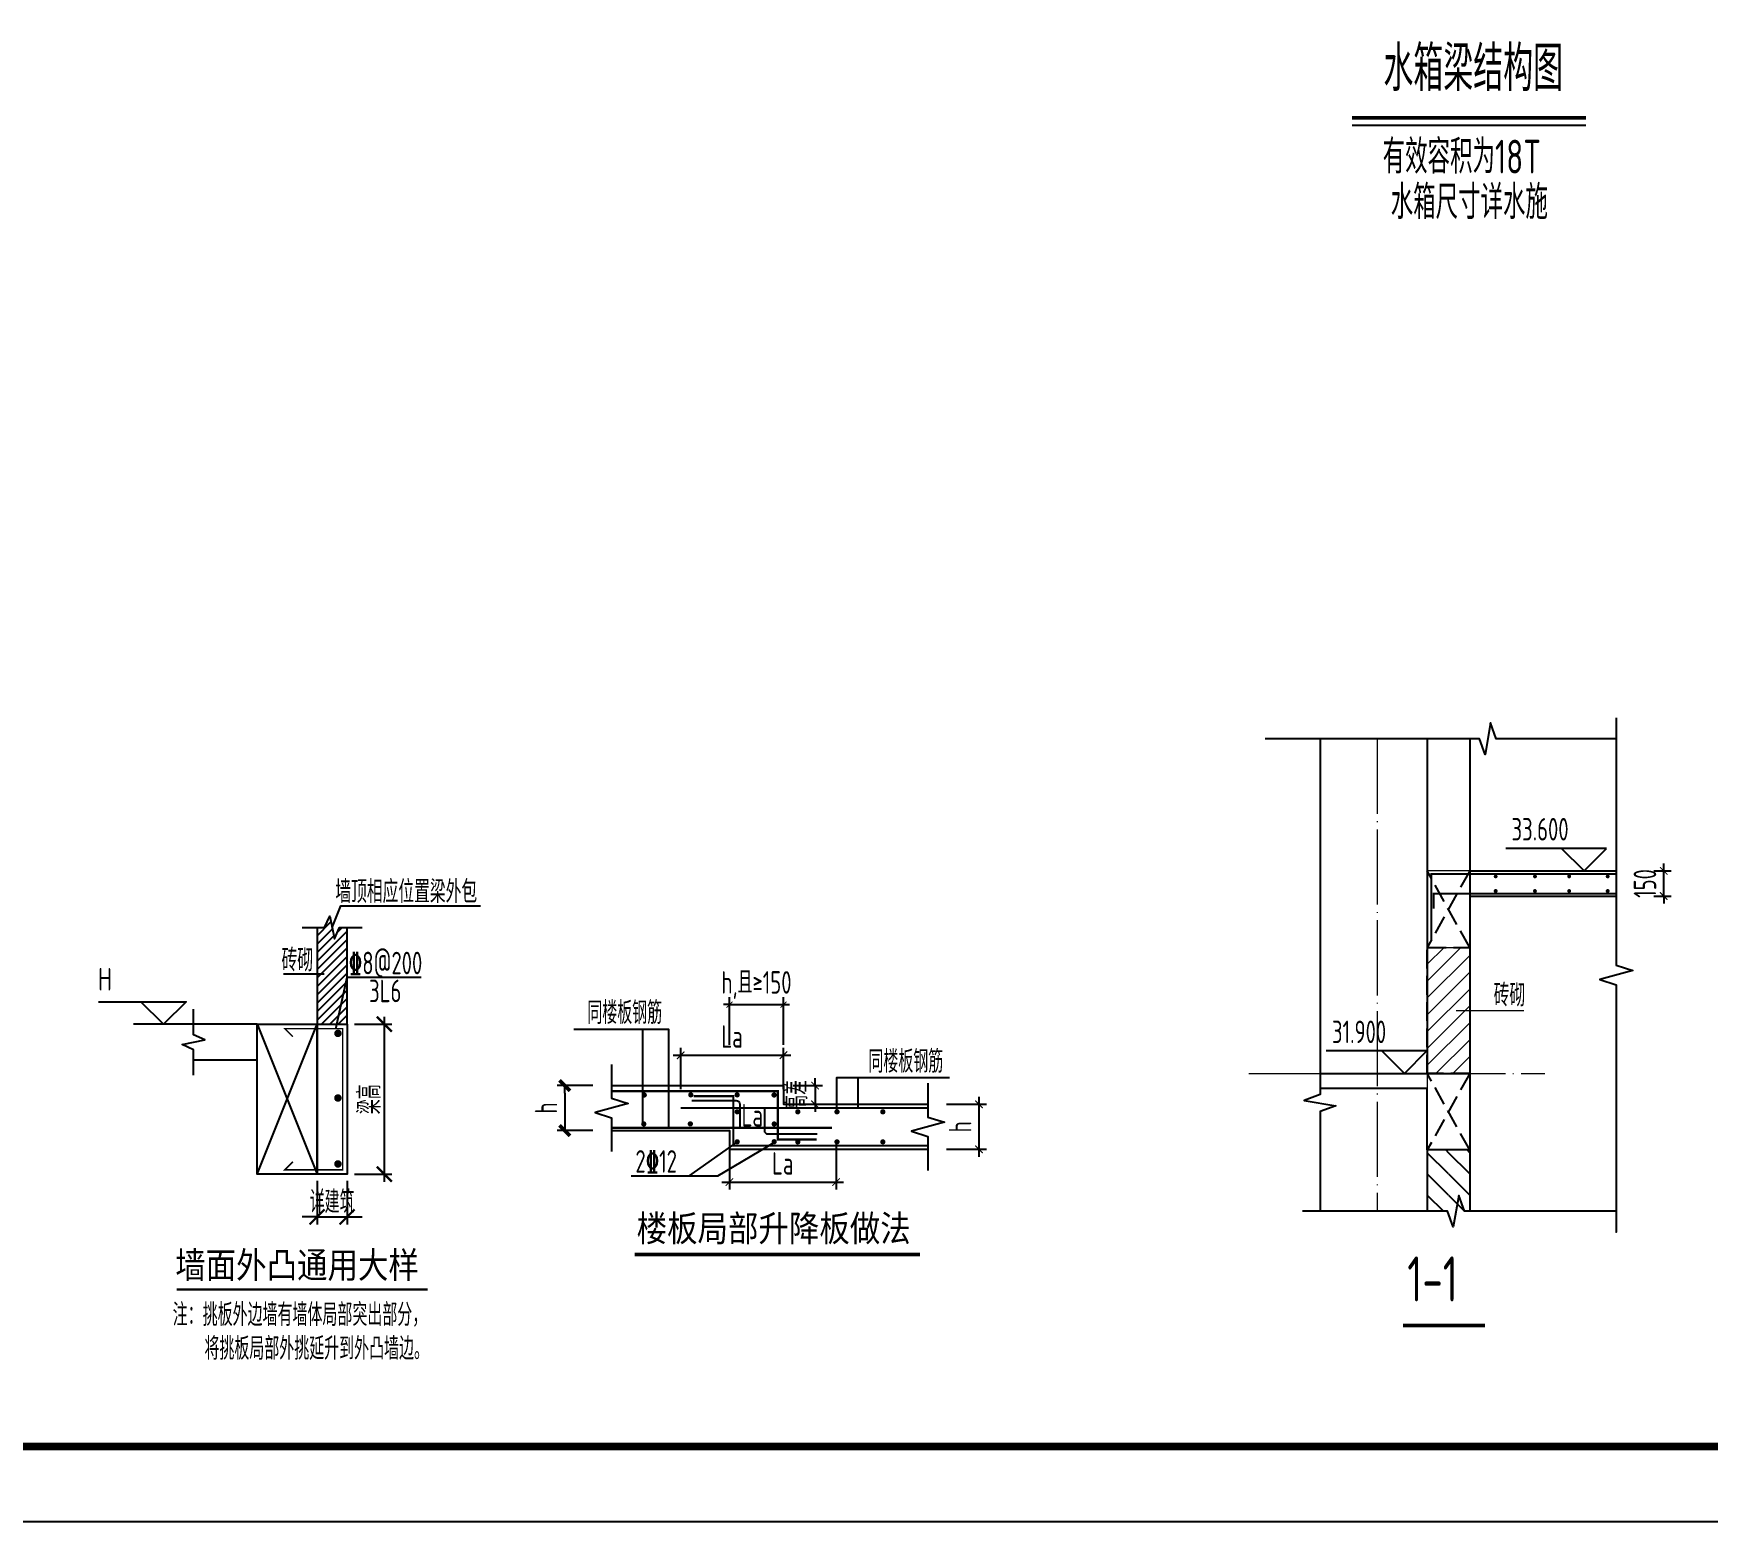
# Model space of a CAD drawing. Extents: x -668857 to 143095, y -247466 to 228182.
# Drawn here: x -193740 to -171430, y -178424 to -158591 of the extents above; entities that cross this region are included whole.
import ezdxf
from ezdxf.enums import TextEntityAlignment as Align

# ---------------------------------------------------------------- set-up
doc = ezdxf.new("R2010")
doc.units = 0
doc.header["$LTSCALE"] = 1000
doc.linetypes.add('DASH', pattern=[0.35, 0.25, -0.1])
doc.linetypes.add('DOTE', pattern=[2.4200000000000004, 2, -0.2, 0.02, -0.2])
doc.layers.get('0').update_dxf_attribs({"linetype": 'CONTINUOUS'})
doc.layers.get('DEFPOINTS').update_dxf_attribs({"linetype": 'CONTINUOUS'})
for name, color, linetype in [('-TK', 7, 'CONTINUOUS'), ('DIM', 2, 'CONTINUOUS'), ('DIM_ELEV', 3, 'CONTINUOUS'), ('DIM_SYMB', 3, 'CONTINUOUS'), ('HATCH', 8, 'CONTINUOUS'), ('NUM', 7, 'CONTINUOUS'), ('PUB_TEXT', 2, 'CONTINUOUS'), ('REIN', 6, 'CONTINUOUS'), ('S-DETLCW-LINE1-pdx', 7, 'CONTINUOUS'), ('S-DETLCW-TEXT', 7, 'CONTINUOUS'), ('S-DETLS-HATCH', 251, 'CONTINUOUS'), ('S-DETLS-TEXT', 7, 'CONTINUOUS'), ('S-SLAB-TEXT', 7, 'CONTINUOUS'), ('S-X详图实线', 4, 'CONTINUOUS'), ('S-X详图标注', 3, 'CONTINUOUS'), ('S-X详图钢筋', 6, 'CONTINUOUS'), ('TEXT', 2, 'CONTINUOUS'), ('THIN', 7, 'CONTINUOUS'), ('txt', 7, 'CONTINUOUS'), ('WALL', 5, 'CONTINUOUS')]:
    doc.layers.add(name, color=color, linetype=linetype)
doc.layers.add('DOTE', color=19, linetype='DOTE', lineweight=9)
doc.layers.add('内粉刷', color=37, linetype='CONTINUOUS', lineweight=9)
doc.styles.add('BW_Rein', font='Tssdeng.shx', dxfattribs={"width": 0.7, "bigfont": 'hztxt.shx'})
doc.styles.add('hzst', font='', dxfattribs={"width": 0.7})
doc.styles.add('TSSD_DIMENSION', font='Tssdeng.shx', dxfattribs={"width": 0.7, "bigfont": 'tssdchn.shx'})
doc.styles.add('TSSD_Label', font='Tssdeng.shx', dxfattribs={"width": 0.7, "bigfont": 'hztxt.shx'})
doc.styles.add('TSSD_Norm', font='Tssdeng.shx', dxfattribs={"bigfont": 'tssdchn.shx'})
doc.styles.add('TSSD_REIN', font='tssdeng.shx', dxfattribs={"width": 0.7, "height": 300, "bigfont": 'tssdchn.shx'})
doc.styles.get('hzst').set_extended_font_data('SimSun')
doc.dimstyles.new('25-100', dxfattribs={"dimscale": 100, "dimtxt": 3, "dimasz": 2, "dimexe": 1, "dimexo": 1, "dimgap": 0.5, "dimtad": 1, "dimdec": 0, "dimlfac": 0.25, "dimdsep": 46, "dimtxsty": 'TSSD_REIN', "dimblk1": 'ARCHTICK', "dimblk2": 'ARCHTICK', "dimsah": 1, "dimcen": 2.5, "dimdle": 1, "dimclrd": 256, "dimclre": 256, "dimclrt": 7, "dimadec": 0, "dimazin": 0, "dimtfac": 1, "dimtdec": 0, "dimtix": 1, "dimtmove": 2, "dimatfit": 3, "dimldrblk": 'ARCHTICK', "dimfxl": 0, "dimtolj": 1, "dimtzin": 0, "dimlwd": -1, "dimlwe": -1, "dimarcsym": 0})
doc.dimstyles.new('TSSD_100_100', dxfattribs={"dimtxt": 300, "dimasz": 100, "dimexe": 100, "dimexo": 250, "dimgap": 100, "dimtad": 1, "dimdec": 0, "dimzin": 0, "dimdsep": 46, "dimtxsty": 'TSSD_DIMENSION', "dimblk": 'ARCHTICK', "dimcen": 0, "dimdle": 100, "dimclrt": 7, "dimadec": 0, "dimazin": 0, "dimtfac": 1, "dimtdec": 0, "dimtix": 1, "dimtmove": 2, "dimatfit": 3, "dimldrblk": 'ARCHTICK', "dimfxl": 0, "dimtolj": 1, "dimtzin": 0, "dimarcsym": 0})
doc.dimstyles.new('TSSD_100_100$0', dxfattribs={"dimtxt": 300, "dimasz": 80, "dimexe": 100, "dimexo": 250, "dimgap": 100, "dimtad": 1, "dimdec": 0, "dimzin": 0, "dimdsep": 46, "dimtxsty": 'TSSD_DIMENSION', "dimblk": 'ARCHTICK', "dimcen": 0, "dimdle": 100, "dimclrd": 3, "dimclre": 3, "dimclrt": 7, "dimadec": 0, "dimazin": 0, "dimtfac": 1, "dimtdec": 0, "dimtix": 1, "dimtmove": 2, "dimatfit": 3, "dimldrblk": 'ARCHTICK', "dimfxl": 0, "dimtolj": 1, "dimtzin": 0, "dimarcsym": 0})
doc.dimstyles.new('TSSD_20_100', dxfattribs={"dimtxt": 300, "dimasz": 100, "dimexe": 100, "dimexo": 250, "dimgap": 100, "dimtad": 1, "dimdec": 0, "dimlfac": 0.2, "dimzin": 0, "dimdsep": 46, "dimtxsty": 'TSSD_DIMENSION', "dimblk": 'ARCHTICK', "dimcen": 0, "dimdle": 100, "dimclrt": 7, "dimadec": 0, "dimazin": 0, "dimtfac": 1, "dimtdec": 0, "dimtix": 1, "dimtmove": 2, "dimatfit": 3, "dimldrblk": 'ARCHTICK', "dimfxl": 0, "dimtolj": 1, "dimtzin": 0, "dimarcsym": 0})
pattern_1 = [(135, (194562.3700503611, -441977.5195105815), (141.4213562373095, 141.4213562373095), [])]

# ---------------------------------------------------------------- blocks, each defined once
blk = doc.blocks.new('A1')
blk.add_lwpolyline([(0, 59400), (0, 0), (84100, 0), (84100, 59400)], close=True)
at = {"const_width": 100}
blk.add_lwpolyline([(2500, 58400), (2500, 1000), (83100, 1000), (83100, 58400)], close=True, dxfattribs=at)
blk = doc.blocks.new('_ArchTick')
at = {"color": 0, "linetype": 'ByBlock', "const_width": 0.15}
blk.add_lwpolyline([(-0.5, -0.5), (0.5, 0.5)], dxfattribs=at)
blk = doc.blocks.new('*D38')
at = {"layer": 'DEFPOINTS', "color": 0}
for p in [(15038.94524594583, 226788.3845298382), (15038.94524594583, 226538.3845298382), (15580.01182937715, 226538.3845298382)]:
    blk.add_point(p, dxfattribs=at)
at = {"layer": 'S-X详图标注', "color": 0, "lineweight": -2}
for p, q in [((15288.94524594583, 226788.3845298382), (15680.01182937715, 226788.3845298382)), ((15580.01182937715, 226788.3845298382), (15580.01182937715, 226888.3845298382)), ((15580.01182937715, 226788.3845298382), (15580.01182937715, 226538.3845298382)), ((15288.94524594583, 226538.3845298382), (15680.01182937715, 226538.3845298382)), ((15580.01182937715, 226538.3845298382), (15580.01182937715, 226438.3845298382))]:
    blk.add_line(p, q, dxfattribs=at)
at = {"layer": 'S-X详图标注', "color": 0, "lineweight": -2, "xscale": 100, "yscale": 100, "zscale": 100}
for p, rotation in [((15580.01182937715, 226788.3845298382), 270), ((15580.01182937715, 226538.3845298382), 90)]:
    blk.add_blockref('_ArchTick', p, dxfattribs=dict(at, rotation=rotation))
at = {"layer": 'S-X详图标注', "color": 7, "insert": (15330.01182937712, 226663.3845298382), "char_height": 300, "attachment_point": 5, "rotation": 90, "style": 'TSSD_DIMENSION'}
blk.add_mtext('\\A1;高差', dxfattribs=at)
blk = doc.blocks.new('ArchTick')
at = {"color": 0, "linetype": 'ByBlock', "lineweight": -2, "const_width": 0.075}
blk.add_lwpolyline([(-0.25, -0.25), (0.25, 0.25)], dxfattribs=at)
blk = doc.blocks.new('_tsdbk')
blk.add_line((-1, 0), (0, 0))
at = {"const_width": 0.5}
blk.add_lwpolyline([(-0.7000000000000001, -0.7000000000000001), (0.7000000000000001, 0.7000000000000001)], dxfattribs=at)
blk = doc.blocks.new('*D39')
at = {"layer": 'DEFPOINTS', "color": 0}
for p in [(12868.10074679833, 226788.3845298382), (12244.16787400888, 226188.3845298382), (12868.10074679833, 226188.3845298382)]:
    blk.add_point(p, dxfattribs=at)
at = {"layer": 'S-X详图标注', "color": 0, "lineweight": -2}
for p, q in [((12618.10074679833, 226788.3845298382), (12144.16787400888, 226788.3845298382)), ((12244.16787400888, 226688.3845298382), (12244.16787400888, 226288.3845298382)), ((12618.10074679833, 226188.3845298382), (12144.16787400888, 226188.3845298382))]:
    blk.add_line(p, q, dxfattribs=at)
at = {"layer": 'S-X详图标注', "color": 0, "lineweight": -2, "xscale": 100, "yscale": 100, "zscale": 100}
for p, rotation in [((12244.16787400888, 226788.3845298382), 90), ((12244.16787400888, 226188.3845298382), 270)]:
    blk.add_blockref('_tsdbk', p, dxfattribs=dict(at, rotation=rotation))
at = {"layer": 'S-X详图标注', "color": 7, "insert": (11994.16787400885, 226488.3845298382), "char_height": 300, "attachment_point": 5, "rotation": 90, "style": 'TSSD_DIMENSION'}
blk.add_mtext('\\A1;h', dxfattribs=at)
blk = doc.blocks.new('*D40')
at = {"layer": 'DEFPOINTS', "color": 0}
for p in [(17082.89180109836, 226538.3845298382), (17082.89180109836, 225938.3845298382), (17763.26036172826, 225938.3845298382)]:
    blk.add_point(p, dxfattribs=at)
at = {"layer": 'S-X详图标注', "color": 0, "lineweight": -2}
for p, q in [((17332.89180109836, 226538.3845298382), (17863.26036172826, 226538.3845298382)), ((17763.26036172826, 226638.3845298382), (17763.26036172826, 225838.3845298382)), ((17332.89180109836, 225938.3845298382), (17863.26036172826, 225938.3845298382))]:
    blk.add_line(p, q, dxfattribs=at)
at = {"layer": 'S-X详图标注', "color": 0, "lineweight": -2, "xscale": 100, "yscale": 100, "zscale": 100}
for p, rotation in [((17763.26036172826, 226538.3845298382), 90), ((17763.26036172826, 225938.3845298382), 270)]:
    blk.add_blockref('_ArchTick', p, dxfattribs=dict(at, rotation=rotation))
at = {"layer": 'S-X详图标注', "color": 7, "insert": (17513.26036172822, 226238.3845298382), "char_height": 300, "attachment_point": 5, "rotation": 90, "style": 'TSSD_DIMENSION'}
blk.add_mtext('\\A1;h', dxfattribs=at)
blk = doc.blocks.new('*D41')
at = {"layer": 'DEFPOINTS', "color": 0}
for p in [(15158.94524594583, 227866.5761796051), (14438.94524594583, 227079.9010221105), (15158.94524594583, 227079.9010221105)]:
    blk.add_point(p, dxfattribs=at)
at = {"layer": 'S-X详图标注', "color": 3, "lineweight": -2}
for p, q in [((14438.94524594583, 227866.5761796051), (14358.94524594583, 227866.5761796051)), ((14438.94524594583, 227329.9010221105), (14438.94524594583, 227966.5761796051)), ((14438.94524594583, 227866.5761796051), (15158.94524594583, 227866.5761796051)), ((15158.94524594583, 227329.9010221105), (15158.94524594583, 227966.5761796051)), ((15158.94524594583, 227866.5761796051), (15238.94524594583, 227866.5761796051))]:
    blk.add_line(p, q, dxfattribs=at)
at = {"layer": 'S-X详图标注', "color": 3, "lineweight": -2, "xscale": 80, "yscale": 80, "zscale": 80}
blk.add_blockref('_ArchTick', (14438.94524594583, 227866.5761796051), dxfattribs=at)
at = {"layer": 'S-X详图标注', "color": 3, "lineweight": -2, "xscale": 80, "yscale": 80, "zscale": 80, "rotation": 180}
blk.add_blockref('_ArchTick', (15158.94524594583, 227866.5761796051), dxfattribs=at)
at = {"layer": 'S-X详图标注', "color": 7, "insert": (14798.94524594583, 228128.1146411436), "char_height": 300, "attachment_point": 5, "style": 'TSSD_DIMENSION'}
blk.add_mtext('\\A1;h,且≥150', dxfattribs=at)
blk = doc.blocks.new('*D42')
at = {"layer": 'DEFPOINTS', "color": 0}
for p in [(15158.94524594583, 227192.3074386391), (13788.83749366738, 226488.9430848266), (15158.94524594583, 226488.9430848266)]:
    blk.add_point(p, dxfattribs=at)
at = {"layer": 'S-X详图标注', "color": 0, "lineweight": -2}
for p, q in [((13688.83749366738, 227192.3074386391), (15258.94524594583, 227192.3074386391)), ((13788.83749366738, 226738.9430848266), (13788.83749366738, 227292.3074386391)), ((15158.94524594583, 226738.9430848266), (15158.94524594583, 227292.3074386391))]:
    blk.add_line(p, q, dxfattribs=at)
at = {"layer": 'S-X详图标注', "color": 0, "lineweight": -2, "xscale": 100, "yscale": 100, "zscale": 100, "rotation": 180}
blk.add_blockref('_ArchTick', (13788.83749366738, 227192.3074386391), dxfattribs=at)
at = {"layer": 'S-X详图标注', "color": 0, "lineweight": -2, "xscale": 100, "yscale": 100, "zscale": 100}
blk.add_blockref('_ArchTick', (15158.94524594583, 227192.3074386391), dxfattribs=at)
at = {"layer": 'S-X详图标注', "color": 7, "insert": (14473.8913698066, 227442.3074386391), "char_height": 300, "attachment_point": 5, "style": 'TSSD_DIMENSION'}
blk.add_mtext('\\A1;La', dxfattribs=at)
blk = doc.blocks.new('*D43')
at = {"layer": 'DEFPOINTS', "color": 0}
for p in [(15860.6053843894, 226305.5240650348), (14438.94524594583, 226188.3845298382), (15860.6053843894, 225501.9923304842)]:
    blk.add_point(p, dxfattribs=at)
at = {"layer": 'S-X详图标注', "color": 0, "lineweight": -2}
for p, q in [((15860.6053843894, 226055.5240650348), (15860.6053843894, 225401.9923304842)), ((14438.94524594583, 225938.3845298382), (14438.94524594583, 225401.9923304842)), ((14338.94524594583, 225501.9923304842), (15960.6053843894, 225501.9923304842))]:
    blk.add_line(p, q, dxfattribs=at)
at = {"layer": 'S-X详图标注', "color": 0, "lineweight": -2, "xscale": 100, "yscale": 100, "zscale": 100, "rotation": 180}
blk.add_blockref('_ArchTick', (14438.94524594583, 225501.9923304842), dxfattribs=at)
at = {"layer": 'S-X详图标注', "color": 0, "lineweight": -2, "xscale": 100, "yscale": 100, "zscale": 100}
blk.add_blockref('_ArchTick', (15860.6053843894, 225501.9923304842), dxfattribs=at)
at = {"layer": 'S-X详图标注', "color": 7, "insert": (15149.77531516762, 225751.9923304842), "char_height": 300, "attachment_point": 5, "style": 'TSSD_DIMENSION'}
blk.add_mtext('\\A1;La', dxfattribs=at)
blk = doc.blocks.new('*D45')
at = {"layer": 'DEFPOINTS', "color": 0}
for p in [(30393.81604280462, 226071.0896210528), (30793.81604280462, 226071.0896210528), (30793.81604280462, 225491.9348602861)]:
    blk.add_point(p, dxfattribs=at)
at = {"layer": 'S-X详图标注'}
for p, q in [((30393.81604280462, 225971.0896210528), (30393.81604280462, 225391.9348602861)), ((30793.81604280462, 225971.0896210528), (30793.81604280462, 225391.9348602861)), ((30393.81604280462, 225491.9348602861), (30193.81604280462, 225491.9348602861)), ((30393.81604280462, 225491.9348602861), (30793.81604280462, 225491.9348602861)), ((30793.81604280462, 225491.9348602861), (30993.81604280462, 225491.9348602861))]:
    blk.add_line(p, q, dxfattribs=at)
at = {"layer": 'S-X详图标注', "xscale": 200, "yscale": 200, "zscale": 200}
blk.add_blockref('_ArchTick', (30393.81604280462, 225491.9348602861), dxfattribs=at)
at = {"layer": 'S-X详图标注', "xscale": 200, "yscale": 200, "zscale": 200, "rotation": 180}
blk.add_blockref('_ArchTick', (30793.81604280462, 225491.9348602861), dxfattribs=at)
at = {"layer": 'S-X详图标注', "color": 7, "insert": (30593.81604280462, 225691.9348602861), "char_height": 300, "attachment_point": 5, "style": 'TSSD_REIN'}
blk.add_mtext('\\A1;详建筑', dxfattribs=at)
blk = doc.blocks.new('*D46')
at = {"layer": 'DEFPOINTS', "color": 0}
for p in [(30793.81604280462, 228059.9035131165), (31290.52483389573, 228059.9035131165), (30793.81604280462, 226059.9035131165)]:
    blk.add_point(p, dxfattribs=at)
at = {"layer": 'S-X详图标注'}
for p, q in [((30893.81604280462, 228059.9035131165), (31390.52483389573, 228059.9035131165)), ((31290.52483389573, 225959.9035131165), (31290.52483389573, 228159.9035131165)), ((30893.81604280462, 226059.9035131165), (31390.52483389573, 226059.9035131165))]:
    blk.add_line(p, q, dxfattribs=at)
at = {"layer": 'S-X详图标注', "xscale": 200, "yscale": 200, "zscale": 200}
for p, rotation in [((31290.52483389573, 228059.9035131165), 90), ((31290.52483389573, 226059.9035131165), 270)]:
    blk.add_blockref('_ArchTick', p, dxfattribs=dict(at, rotation=rotation))
at = {"layer": 'S-X详图标注', "color": 7, "insert": (31090.5248338957, 227059.9035131165), "char_height": 300, "attachment_point": 5, "rotation": 90, "style": 'TSSD_REIN'}
blk.add_mtext('\\A1;梁高', dxfattribs=at)
blk = doc.blocks.new('*D1064')
at = {"layer": 'DEFPOINTS', "color": 0}
for p in [(-172395.5517117248, -169752.6058502026), (-172013.3796567044, -169752.6058502026), (-172395.5517117248, -170087.4660798177)]:
    blk.add_point(p, dxfattribs=at)
at = {"layer": 'DIM', "color": 0, "lineweight": -2}
for p, q in [((-172145.5517117248, -169752.6058502026), (-171913.3796567044, -169752.6058502026)), ((-172013.3796567044, -169752.6058502026), (-172013.3796567044, -169652.6058502026)), ((-172013.3796567044, -170087.4660798177), (-172013.3796567044, -169752.6058502026)), ((-172145.5517117248, -170087.4660798177), (-171913.3796567044, -170087.4660798177)), ((-172013.3796567044, -170087.4660798177), (-172013.3796567044, -170187.4660798177))]:
    blk.add_line(p, q, dxfattribs=at)
at = {"layer": 'DIM', "color": 0, "lineweight": -2, "xscale": 100, "yscale": 100, "zscale": 100}
for p, rotation in [((-172013.3796567044, -169752.6058502026), 270), ((-172013.3796567044, -170087.4660798177), 90)]:
    blk.add_blockref('_ArchTick', p, dxfattribs=dict(at, rotation=rotation))
at = {"layer": 'DIM', "color": 7, "insert": (-172263.3796567043, -169920.0359650102), "char_height": 300, "attachment_point": 5, "rotation": 90, "style": 'TSSD_DIMENSION'}
blk.add_mtext('\\A1;150', dxfattribs=at)
blk = doc.blocks.new('20210306.16463091')
at = {"layer": 'S-DETLS-TEXT', "const_width": 49.99999999999992}
blk.add_lwpolyline([(1330.241700368271, 0), (5133.899422114519, 0)], dxfattribs=at)
at = {"layer": 'S-X详图实线', "linetype": 'ByBlock'}
for points in [[(1023.932872789483, 2251.818506835261), (3314.77737193698, 2251.818506835261), (3314.77737193698, 2001.818506835261), (5238.723927089515, 2001.818506835261)], [(1023.932872789483, 1651.818506835261), (2594.77737193698, 1651.818506835261), (2594.77737193698, 1401.818506835261), (5238.723927089515, 1401.818506835261)]]:
    blk.add_lwpolyline(points, dxfattribs=at)
at = {"layer": 'S-X详图标注', "linetype": 'ByBlock'}
for points in [[(1786.524102826406, 1689.272016755305), (1786.524102826406, 2997.134820690379), (520.6174208694501, 2997.134820690379)], [(1442.503333584908, 1753.099328875542), (1442.503333584908, 2997.134820690379), (676.6944672973259, 2997.134820690379)], [(4027.746494285333, 1919.314388050698), (4027.746494285333, 2357.878063659417), (5495.200061644464, 2357.878063659417)], [(4310.802647294979, 1952.377061823616), (4310.802647294979, 2357.878063659417), (5529.334810446519, 2357.878063659417)], [(3208.210938302371, 1502.896511096507), (2435.150707169938, 1044.353358708322), (1285.65774308009, 1044.353358708322)], [(2696.292554999272, 1501.841073980089), (2050.390168443359, 1044.353358708322)]]:
    blk.add_lwpolyline(points, dxfattribs=at)
at = {"layer": 'S-X详图标注'}
for points in [[(2094.806703022252, 2052.960202198476), (2684.608473521228, 2052.960202198476, -0.4142135623730951), (2734.608473521228, 2002.960202198476), (2734.608473521228, 1689.272016755305)], [(3059.911679900753, 1964.360467371764), (3059.911679900753, 1656.19007821288, 0.4142135623730951), (3109.911679900753, 1606.19007821288), (3763.451826061624, 1606.19007821288)]]:
    blk.add_lwpolyline(points, format="xyb", dxfattribs=at)
at = {"layer": 'S-X详图钢筋', "linetype": 'ByBlock', "const_width": 30}
for points in [[(1023.932872789483, 2178.18322880473), (3240.961453530042, 2178.18322880473), (3240.961453530042, 1531.797726656776), (3756.042601702771, 1531.797726656776)], [(5238.723927089515, 1450.984576506075), (2646.329758102576, 1450.984576506075), (2646.329758102576, 2110.629802942742), (2118.382095342538, 2110.629802942742)], [(1944.669619658533, 1952.377061823616), (5238.723927089515, 1952.377061823616)], [(1023.932872789483, 1689.272016755305), (3962.932285040653, 1689.272016755305)]]:
    blk.add_lwpolyline(points, dxfattribs=at)
at = {"layer": 'S-X详图钢筋', "const_width": 35}
for points in [[(1441.858449080064, 2125.554891277105, 1), (1476.858449080064, 2125.554891277105, 1)], [(2062.12139270598, 2127.497761711478, 1), (2097.12139270598, 2127.497761711478, 1)], [(2679.661364922802, 2127.497761711478, 1), (2714.661364922802, 2127.497761711478, 1)], [(3171.671779343429, 2125.988870423753, 1), (3206.671779343429, 2125.988870423753, 1)], [(2680.401530446521, 1901.911287288647, 1), (2715.401530446521, 1901.911287288647, 1)], [(3488.044207625127, 1901.814388050698, 1), (3523.044207625127, 1901.814388050698, 1)], [(4010.246494285333, 1901.814388050698, 1), (4045.246494285333, 1901.814388050698, 1)], [(4621.275664074848, 1901.814388050698, 1), (4656.275664074848, 1901.814388050698, 1)], [(1435.59936163485, 1739.171867169905, 1), (1470.59936163485, 1739.171867169905, 1)], [(2055.862305260765, 1741.114737604279, 1), (2090.862305260765, 1741.114737604279, 1)], [(3173.804186612404, 1739.284728651633, 1), (3208.804186612404, 1739.284728651633, 1)], [(2680.658732907184, 1501.841073980089, 1), (2715.658732907184, 1501.841073980089, 1)], [(3173.210938302371, 1502.896511096507, 1), (3208.210938302371, 1502.896511096507, 1)], [(3488.22573905209, 1500.832313044695, 1), (3523.22573905209, 1500.832313044695, 1)], [(4010.428025712295, 1500.832313044695, 1), (4045.428025712295, 1500.832313044695, 1)], [(4621.457195502277, 1500.832313044695, 1), (4656.457195502277, 1500.832313044695, 1)]]:
    blk.add_lwpolyline(points, format="xyb", close=True, dxfattribs=at)
at = {"layer": 'THIN'}
for points in [[(1023.932872789483, 2531.818506835261), (1023.932872789483, 2081.818506835261), (1243.932872789483, 2011.818506835261), (803.9328727894826, 1891.818506835261), (1023.932872789483, 1821.818506835261), (1023.932872789483, 1371.818506835261)], [(5238.723927089515, 2281.818506835261), (5238.723927089515, 1831.818506835261), (5458.723927089515, 1761.818506835261), (5018.723927089515, 1641.818506835261), (5238.723927089515, 1571.818506835261), (5238.723927089515, 1121.818506835261)]]:
    blk.add_lwpolyline(points, dxfattribs=at)
at = {"layer": 'S-DETLCW-TEXT', "style": 'hzst', "width": 0.85}
blk.add_text('楼板局部升降板做法', height=350, dxfattribs=at).set_placement((1357.899663836033, 173.9390103020705))
at = {"layer": 'S-X详图标注', "color": 7, "insert": (2898.845306234005, 1855.616135018645), "char_height": 300, "attachment_point": 5, "style": 'TSSD_REIN'}
blk.add_mtext('\\A1;La', dxfattribs=at)
at = {"layer": 'TEXT', "style": 'TSSD_REIN', "width": 0.7}
for s, p in [('同楼板钢筋', (700.3940905644922, 3072.445979977027)), ('同楼板钢筋', (4446.442269938569, 2423.211858557072)), ('2%%13212', (1341.084850921332, 1090.941653766669))]:
    blk.add_text(s, height=300, dxfattribs=at).set_placement(p)
at = {"layer": 'S-X详图标注'}
dim = blk.add_linear_dim(base=(3314.77737193698, 3330.010156602133), p1=(2594.77737193698, 2543.334999107523), p2=(3314.77737193698, 2543.334999107523), text='h,且≥150', dimstyle='TSSD_100_100$0', dxfattribs=at)
dim.commit()
dim.dimension.update_dxf_attribs({"geometry": '*D41', "text_midpoint": (2954.77737193698, 3591.548618140601), "insert": (-11844.16787400885, -224536.566023003)})
for base, p1, p2, override, picture, middle in [((3314.77737193698, 2655.741415636148), (1944.669619658533, 1952.377061823616), (3314.77737193698, 1952.377061823616), {"dimasz": 100, "dimblk1": 'ArchTick', "dimblk2": 'ArchTick', "dimclrd": 0, "dimclre": 0}, '*D42', (2629.723495797756, 2905.741415636148)), ((4016.437510380558, 965.4263074812479), (2594.77737193698, 1651.818506835261), (4016.437510380558, 1768.958042031853), {"dimtxt": 300, "dimasz": 100, "dimblk1": 'ArchTick', "dimblk2": 'ArchTick', "dimclrd": 0, "dimclre": 0}, '*D43', (3305.607441158769, 1215.426307481248))]:
    dim = blk.add_linear_dim(base=base, p1=p1, p2=p2, text='La', dimstyle='TSSD_100_100$0', override=override, dxfattribs=at)
    dim.commit()
    dim.dimension.update_dxf_attribs({"geometry": picture, "text_midpoint": middle, "insert": (-11844.16787400885, -224536.566023003)})
for base, p1, p2, text, picture, middle in [((3735.843955368306, 2001.818506835261), (3194.77737193698, 2251.818506835261), (3194.77737193698, 2001.818506835261), '高差', '*D38', (3485.843955368269, 2126.818506835261)), ((5919.092487719412, 1401.818506835261), (5238.723927089515, 2001.818506835261), (5238.723927089515, 1401.818506835261), 'h', '*D40', (5669.092487719376, 1701.818506835261))]:
    dim = blk.add_linear_dim(base=base, p1=p1, p2=p2, angle=90, text=text, dimstyle='TSSD_100_100$0', override={"dimtxt": 300, "dimasz": 100, "dimblk1": 'ArchTick', "dimblk2": 'ArchTick', "dimclrd": 0, "dimclre": 0}, dxfattribs=at)
    dim.commit()
    dim.dimension.update_dxf_attribs({"geometry": picture, "text_midpoint": middle, "insert": (-11844.16787400885, -224536.566023003)})
dim = blk.add_linear_dim(base=(400.0000000000364, 1651.818506835261), p1=(1023.932872789483, 2251.818506835261), p2=(1023.932872789483, 1651.818506835261), angle=90, text='h', dimstyle='TSSD_20_100', dxfattribs=at)
dim.commit()
dim.dimension.update_dxf_attribs({"geometry": '*D39', "text_midpoint": (150, 1951.818506835261), "insert": (-11844.16787400885, -224536.566023003)})
blk = doc.blocks.new('20210306.16465652')
at = {"layer": 'S-DETLS-HATCH'}
h = blk.add_hatch(dxfattribs=at)
h.set_pattern_fill('ANSI31', color=256, scale=25)
h.set_pattern_definition([(45, (-250051.6623584927, 573697.0168775191), (-56.1266007566822, 56.12660075668221), [])])
h.paths.add_polyline_path([(3315.361417275853, 5761.865794602898), (3215.361417275853, 5761.865794602898), (3145.361417275853, 5611.865794602898), (3085.361417275853, 5911.865794602898), (3015.361417275853, 5761.865794602898), (2915.361417275853, 5761.865794602898), (2915.361417275853, 4472.381683442858), (3315.361417275853, 4472.381683442858)])
at = {"layer": 'S-DETLCW-LINE1-pdx'}
for points in [[(2715.361417275853, 5761.865794602898), (3015.361417275853, 5761.865794602898), (3085.361417275853, 5911.865794602898), (3145.361417275853, 5611.865794602898), (3215.361417275853, 5761.865794602898), (3515.361417275853, 5761.865794602898)], [(1268.185050424188, 3792.381683442858), (1268.185050424188, 4132.381683442858), (1118.185050424188, 4202.381683442858), (1418.185050424188, 4262.381683442858), (1268.185050424188, 4332.381683442858), (1268.185050424188, 4672.381683442858)]]:
    blk.add_lwpolyline(points, dxfattribs=at)
at = {"layer": 'S-DETLCW-TEXT', "const_width": 30}
blk.add_lwpolyline([(4388.798917275853, 937.5730264838785), (1041.923917275853, 937.5730264838785)], dxfattribs=at)
at = {"layer": 'S-DETLS-TEXT'}
blk.add_line((3009.846501420252, 5139.664869055268), (2467.580762979575, 5139.664869055268), dxfattribs=at)
for points in [[(3115.361417275853, 5761.865794602898), (3233.025716091739, 6051.760879386449), (5095.236701518996, 6051.760879386449)], [(3165.196017653449, 4412.381683442858), (3315.361417275853, 5101.492355038994), (4302.712159500457, 5101.492355038994)]]:
    blk.add_lwpolyline(points, dxfattribs=at)
at = {"layer": 'S-X详图实线'}
for p, q in [((2115.361417275853, 4472.381683442858), (1268.185050424188, 4472.381683442858)), ((2115.361417275853, 4472.381683442858), (2915.361417275853, 2472.381683442858)), ((2115.361417275853, 2472.381683442858), (2915.361417275853, 4472.381683442858)), ((2115.361417275853, 3992.381683442858), (1268.185050424188, 3992.381683442858))]:
    blk.add_line(p, q, dxfattribs=at)
blk.add_lwpolyline([(2915.361417275853, 5761.865794602898), (2915.361417275853, 4472.381683442858), (3315.361417275853, 4472.381683442858), (3315.361417275853, 5761.865794602898)], dxfattribs=at)
for points in [[(2115.361417275853, 4472.381683442858), (2915.361417275853, 4472.381683442858), (2915.361417275853, 2472.381683442858), (2115.361417275853, 2472.381683442858)], [(2915.361417275853, 4472.381683442858), (3315.361417275853, 4472.381683442858), (3315.361417275853, 2472.381683442858), (2915.361417275853, 2472.381683442858)]]:
    blk.add_lwpolyline(points, close=True, dxfattribs=at)
at = {"layer": 'S-X详图标注'}
blk.add_line((1268.185050424188, 4472.381683442858), (468.4391336925328, 4472.381683442858), dxfattribs=at)
blk.add_lwpolyline([(0, 4772.381683442858), (1168.312092058361, 4772.381683442858), (868.3120920583606, 4472.381683442858), (568.3120920583606, 4772.381683442858)], dxfattribs=at)
at = {"layer": 'S-X详图钢筋', "const_width": 20}
blk.add_lwpolyline([(2592.440861159936, 4306.315666264854), (2486.374843982048, 4412.381683442858), (3255.361417275853, 4412.381683442858), (3255.361417275853, 2532.381683442858), (2486.374843982048, 2532.381683442858), (2592.440861159936, 2638.447700620862)], dxfattribs=at)
at = {"layer": 'S-X详图钢筋', "const_width": 50}
for points in [[(3168.069060930982, 4350.345600988832, 1), (3218.069060930982, 4350.345600988832, 1)], [(3168.069060930982, 3488.858172438224, 1), (3218.069060930982, 3488.858172438224, 1)], [(3168.069060930982, 2609.801274156314, 1), (3218.069060930982, 2609.801274156314, 1)]]:
    blk.add_lwpolyline(points, format="xyb", close=True, dxfattribs=at)
at = {"layer": 'S-DETLCW-TEXT', "style": 'hzst', "width": 0.85}
blk.add_text('墙面外凸通用大样', height=350, dxfattribs=at).set_placement((1025.396139498102, 1088.128582039382))
at = {"layer": 'S-DETLS-TEXT', "width": 0.7}
for s, style, p in [('墙顶相应位置梁外包', 'BW_Rein', (3158.858398844721, 6088.390376562718)), ('砖砌', 'BW_Rein', (2442.29440086009, 5176.294366231537)), ('%%1328@200', 'BW_Rein', (3336.941643649247, 5138.121852215263)), ('3L6', 'BW_Rein', (3608.562085404526, 4766.012873273226)), ('注：挑板外边墙有墙体局部突出部分，', 'TSSD_REIN', (991.4548459248617, 450)), ('将挑板局部外挑延升到外凸墙边。', 'TSSD_REIN', (1414.124604492448, 0))]:
    blk.add_text(s, height=300, dxfattribs=dict(at, style=style)).set_placement(p)
at = {"layer": 'S-DETLS-TEXT', "style": 'TSSD_REIN', "width": 0.75}
blk.add_text('H', height=300, dxfattribs=at).set_placement((181.2579225548543, 4832.485759843723), align=Align.BOTTOM_RIGHT)
at = {"layer": 'S-X详图标注'}
for p1, p2, distance, text, picture, middle in [((3315.361417275853, 2472.381683442858), (3315.361417275853, 4472.381683442858), -496.70879109110683, '梁高', '*D46', (3612.070208366924, 3472.381683442858)), ((2915.361417275853, 2483.567791379173), (3315.361417275853, 2483.567791379173), -579.1547607667737, '详建筑', '*D45', (3115.361417275853, 2104.413030612399))]:
    dim = blk.add_aligned_dim(p1=p1, p2=p2, distance=distance, text=text, dimstyle='25-100', dxfattribs=at)
    dim.commit()
    dim.dimension.update_dxf_attribs({"geometry": picture, "text_midpoint": middle, "insert": (-27478.45462552877, -223587.5218296737)})

msp = doc.modelspace()

# ---------------------------------------------------------------- hatches: boundary and pattern name
at = {"layer": 'HATCH'}
h = msp.add_hatch(dxfattribs=at)
h.set_pattern_fill('METAL', color=256, scale=50, style=0)
h.set_pattern_definition(pattern_1)
h.paths.add_polyline_path([(-175164.0898859089, -173471.8576507642), (-175164.0769506448, -173471.8343275824), (-174881.4534370627, -173471.8343275824), (-174881.4534370627, -174288.1232057415), (-175164.0898859089, -174288.1232057415)])
h = msp.add_hatch(dxfattribs=at)
h.set_pattern_fill('METAL', color=256, scale=50, style=0)
h.set_pattern_definition(pattern_1)
h.paths.add_polyline_path([(-174881.4534370627, -173471.8343275824), (-174598.8028989851, -173471.8343275824), (-174598.8028989851, -174288.1232057415), (-174881.4534370627, -174288.1232057415)])
at = {"layer": '内粉刷'}
h = msp.add_hatch(dxfattribs=at)
h.set_pattern_fill('ANSI31', color=256, scale=100)
h.set_pattern_definition([(45, (-14934.37037062808, 507619.1577350996), (-112.2532015133644, 112.2532015133644), [])])
h.paths.add_polyline_path([(-175164.1039751398, -170771.8343275824), (-174598.8029749136, -170771.8343275824), (-174598.8029749136, -172452.605987107), (-175164.1039751398, -172452.605987107)])

# ---------------------------------------------------------------- linework, layer by layer
at = {"const_width": 50}
msp.add_lwpolyline([(-175486.0674767622, -175812.2070431026), (-174394.156285201, -175812.2070431026)], dxfattribs=at)
at = {"layer": 'DIM_ELEV'}
for p, q in [((-172775.4927186824, -169452.6058502026), (-174117.6272097921, -169452.6058502026)), ((-173075.4927186824, -169752.6058502026), (-173375.4927186824, -169452.6058502026)), ((-173075.4927186824, -169752.6058502026), (-172775.4927186824, -169452.6058502026)), ((-175168.3171124344, -172152.6058502026), (-176510.4516035442, -172152.6058502026)), ((-175468.3171124344, -172452.6058502026), (-175768.3171124344, -172152.6058502026)), ((-175468.3171124344, -172452.6058502026), (-175168.3171124344, -172152.6058502026))]:
    msp.add_line(p, q, dxfattribs=at)
at = {"layer": 'DIM_SYMB'}
for points in [[(-172645.9504431754, -167991.1232057415), (-174244.3107052089, -167991.1232057415), (-174320.744454405, -167781.1232057415), (-174394.8017863033, -168201.1232057415), (-174469.3107052089, -167991.1232057415), (-177326.9466234494, -167991.1232057415)], [(-176593.5876687977, -167991.1232057415), (-176593.5876687977, -172734.3322460508), (-176803.5876687977, -172810.7659952469), (-176383.5876687977, -172884.8233271443), (-176593.5876687977, -172959.3322460508), (-176593.5876687977, -174288.1232057415)], [(-172645.9504431754, -174288.1232057415), (-174668.2743382833, -174288.1232057415), (-174744.7080874795, -174078.1232057415), (-174818.7654193772, -174498.1232057415), (-174893.2743382833, -174288.1232057415), (-176825.9094336692, -174288.1232057415)]]:
    msp.add_lwpolyline(points, dxfattribs=at)
at = {"layer": 'DOTE', "linetype": 'DOTE', "ltscale": 0.5}
for p, q in [((-175831.3172720035, -167991.1233426459), (-175831.3172720035, -174288.1233426459)), ((-177543.4515037385, -172452.605987107), (-173595.8142781162, -172452.605987107))]:
    msp.add_line(p, q, dxfattribs=at)
at = {"layer": 'NUM', "const_width": 50}
msp.add_lwpolyline([(-176166.9997318328, -159714.182555439), (-173049.2164975979, -159714.182555439)], dxfattribs=at)
at = {"layer": 'NUM'}
msp.add_lwpolyline([(-176166.9997318328, -159814.182555439), (-173049.2164975979, -159814.182555439)], dxfattribs=at)
at = {"layer": 'REIN', "const_width": 25.6}
for points in [[(-172645.9504431754, -169794.925002067), (-175111.8786936833, -169794.925002067), (-175111.8786936833, -170677.7172355124)], [(-172645.9504431754, -170056.4744694476), (-175080.1778713746, -170056.4744694476), (-175080.1778713746, -170257.5109049656)]]:
    msp.add_lwpolyline(points, dxfattribs=at)
for points in [[(-174265.8158502893, -169826.2140234379, 1), (-174240.2158502887, -169826.2140234379, 1)], [(-174265.8158502893, -170020.5154715356, 1), (-174240.2158502887, -170020.5154715356, 1)], [(-173742.0870509304, -169826.2140234379, 1), (-173716.4870509303, -169826.2140234379, 1)], [(-173742.0870509304, -170020.5154715356, 1), (-173716.4870509303, -170020.5154715356, 1)], [(-173286.4778081237, -169826.2140234379, 1), (-173260.8778081236, -169826.2140234379, 1)], [(-173286.4778081237, -170020.5154715356, 1), (-173260.8778081236, -170020.5154715356, 1)], [(-172773.0305938849, -169826.2140234379, 1), (-172747.4305938843, -169826.2140234379, 1)], [(-172773.0305938849, -170020.5154715356, 1), (-172747.4305938843, -170020.5154715356, 1)]]:
    msp.add_lwpolyline(points, format="xyb", close=True, dxfattribs=at)
at = {"layer": 'S-SLAB-TEXT', "linetype": 'DASH'}
for p, q in [((-174598.8028989851, -170771.8343275824), (-175164.0769506444, -169752.6058502026)), ((-174598.8028989851, -169752.6058502026), (-175164.0769506448, -170771.8343275824)), ((-174598.8028989851, -173471.8343275824), (-175164.0769506444, -172452.6058502026)), ((-174598.8028989851, -172452.6058502026), (-175164.0769506448, -173471.8343275824))]:
    msp.add_line(p, q, dxfattribs=at)
msp.add_lwpolyline([(-175164.1039751398, -170771.8343275824), (-174598.8029749136, -170771.8343275824), (-174598.8029749136, -172452.605987107), (-175164.1039751398, -172452.605987107)], close=True, dxfattribs=at)
at = {"layer": 'THIN'}
msp.add_lwpolyline([(-172645.9504431754, -167711.1232057415), (-172645.9504431754, -171009.6232057415), (-172425.9504431754, -171079.6232057415), (-172865.9504431754, -171199.6232057415), (-172645.9504431754, -171269.6232057415), (-172645.9504431754, -174568.1232057415), (-172645.9504431754, -174568.1232057415), (-172645.9504431754, -174568.1232057415), (-172645.9504431754, -174568.1232057415), (-172645.9504431754, -174568.1232057415), (-172645.9504431754, -174568.1232057415), (-172645.9504431754, -174568.1232057415), (-172645.9504431754, -174568.1232057415), (-172645.9504431754, -174568.1232057415), (-172645.9504431754, -174568.1232057415)], dxfattribs=at)
at = {"layer": 'WALL'}
for p, q in [((-175164.0769506444, -167991.1232057415), (-175164.0769506444, -170552.6058502026)), ((-175164.0898859089, -173471.8343275824), (-175164.0898859089, -174288.1232057415)), ((-174598.8028989851, -173471.8343275824), (-174598.8028989851, -174288.1232057415))]:
    msp.add_line(p, q, dxfattribs=at)
for points in [[(-174598.7899637206, -167991.1232057415), (-174598.7899637206, -172452.6058502026)], [(-174598.7899637206, -169752.6058502026), (-172645.9504431754, -169752.6058502026)], [(-174598.7899637206, -170087.4660798177), (-172645.9504431754, -170087.4660798177)], [(-175164.0769506444, -170552.6058502026), (-175164.0769506444, -172452.6058502026)], [(-176593.5876687977, -172452.6058502026), (-174598.8028989851, -172452.6058502026), (-174598.8028989851, -173471.8343275824), (-175164.1039751398, -173471.8343275824), (-175164.1039751398, -172652.6058502026), (-176593.5876687977, -172652.6058502026)]]:
    msp.add_lwpolyline(points, dxfattribs=at)
at = {"layer": '内粉刷'}
msp.add_line((-174777.324365597, -171612.2201573447), (-173875.6715058654, -171612.2201573447), dxfattribs=at)
for points in [[(-175164.1039751398, -170771.8343275824), (-174598.7899637206, -170771.8343275824), (-174598.7899637206, -169752.605987107), (-175164.1039751398, -169752.605987107)], [(-175164.1039751398, -173471.8343275824), (-174598.7899637206, -173471.8343275824), (-174598.7899637206, -172452.605987107), (-175164.1039751398, -172452.605987107)]]:
    msp.add_lwpolyline(points, close=True, dxfattribs=at)

# ---------------------------------------------------------------- block references
at = {"layer": '-TK'}
msp.add_blockref('A1', (-229464.728656293, -178424.2594711226), dxfattribs=at)
at = {"layer": 'S-X详图标注'}
for name, p in [('20210306.16465652', (-192875.2849615305, -176268.2288769849)), ('20210306.16463091', (-187059.1776649053, -174865.2826644277))]:
    msp.add_blockref(name, p, dxfattribs=at)

# ---------------------------------------------------------------- texts
at = {"style": 'TSSD_Norm', "width": 0.7}
msp.add_text('1-1', height=600, dxfattribs=at).set_placement((-175430.9025909409, -175671.1046808983), align=Align.BOTTOM_LEFT)
at = {"layer": 'NUM', "style": 'TSSD_Norm', "width": 0.7}
msp.add_text('水箱梁结构图', height=600, dxfattribs=at).set_placement((-175748.6931769472, -159537.325397809), align=Align.BOTTOM_LEFT)
at = {"layer": 'PUB_TEXT', "style": 'TSSD_REIN', "width": 0.7}
for s, p in [('33.600', (-174041.4927186824, -169347.6058502026)), ('31.900', (-176434.3171124344, -172047.6058502026))]:
    msp.add_text(s, height=299.9999999999999, dxfattribs=at).set_placement(p)
at = {"layer": 'TEXT', "style": 'TSSD_Label', "width": 0.7}
msp.add_text('砖砌', height=300, dxfattribs=at).set_placement((-174278.9889194646, -171558.4935339735))
at = {"layer": 'txt', "style": 'TSSD_REIN', "width": 0.7}
for s, p in [('有效容积为18T', (-175758.7635495436, -160457.2832621681)), ('水箱尺寸详水施', (-175651.6586330381, -161063.9902536711))]:
    msp.add_text(s, height=450, dxfattribs=at).set_placement(p)

# ---------------------------------------------------------------- dimensions: what is measured, and where the dimension line sits
at = {"layer": 'DIM'}
dim = msp.add_linear_dim(base=(-172013.3796567044, -169752.6058502026), p1=(-172395.5517117248, -170087.4660798177), p2=(-172395.5517117248, -169752.6058502026), angle=90, text='150', dimstyle='TSSD_100_100', dxfattribs=at)
dim.commit()
dim.dimension.update_dxf_attribs({"geometry": '*D1064', "text_midpoint": (-172263.3796567043, -169920.0359650102)})

doc.saveas('drawing.dxf')
